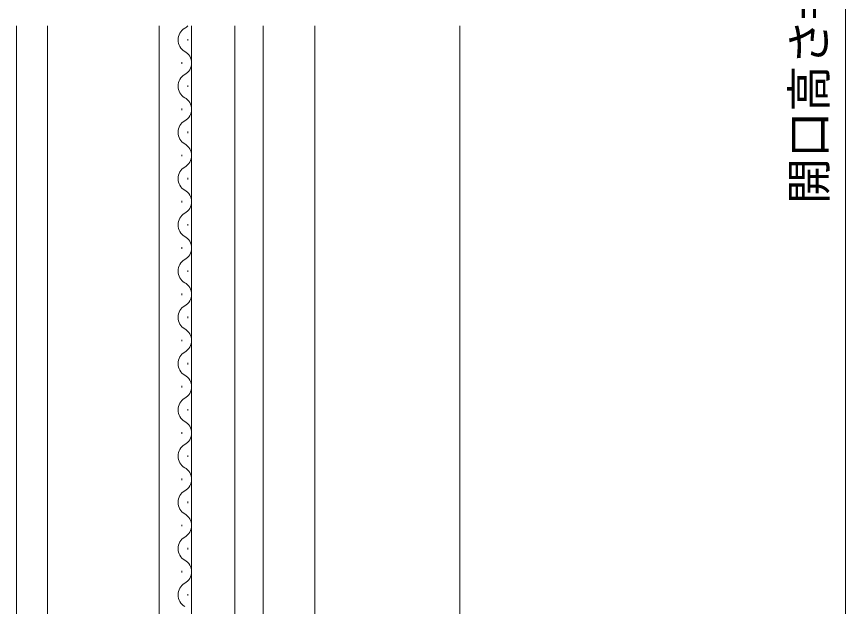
# Model space of a CAD drawing. Units: millimetres, scale not verified. Extents: x -495 to 495, y -800 to 801.
# Drawn here: x -247 to -139.5, y 127.1 to 203.6 of the extents above; entities that cross this region are included whole.
import ezdxf
from ezdxf.enums import TextEntityAlignment as Align

# ---------------------------------------------------------------- set-up
doc = ezdxf.new("R2010")
doc.units = ezdxf.units.MM
doc.header["$LTSCALE"] = 4
doc.layers.add('0-2_YKK_ZWAK', color=2, linetype='Continuous', lineweight=9)
doc.layers.add('0-4_YKK_12', color=6, linetype='Continuous', lineweight=9)
doc.styles.add('ＭＳ ゴシック', font='')
doc.styles.get('ＭＳ ゴシック').set_extended_font_data('MS Gothic')

msp = doc.modelspace()

# ---------------------------------------------------------------- linework, layer by layer
at = {"layer": '0-2_YKK_ZWAK'}
for p, q in [((-246.993, 202.365), (-246.993, 78.597)), ((-246.993, 78.597), (-246.993, 202.365)), ((-242.993, 202.365), (-242.993, 79.884)), ((-242.993, 79.884), (-242.993, 202.365)), ((-228.493, 121.865), (-228.493, 202.365)), ((-224.293, 202.365), (-224.293, 121.865)), ((-218.693, 202.365), (-218.693, 121.865)), ((-214.993, 121.865), (-214.993, 202.365)), ((-208.295, 202.365), (-208.295, 83.306)), ((-189.493, 202.365), (-189.493, 94.161)), ((-224.793, 200.461), (-224.793, 200.661)), ((-225.553, 197.461), (-225.553, 197.661)), ((-224.793, 194.461), (-224.793, 194.661)), ((-225.553, 191.461), (-225.553, 191.661)), ((-224.793, 188.461), (-224.793, 188.661)), ((-225.553, 185.461), (-225.553, 185.661)), ((-224.793, 182.461), (-224.793, 182.661)), ((-225.553, 179.461), (-225.553, 179.661)), ((-224.793, 176.461), (-224.793, 176.661)), ((-225.553, 173.461), (-225.553, 173.661)), ((-224.793, 170.461), (-224.793, 170.661)), ((-225.553, 167.461), (-225.553, 167.661)), ((-224.793, 164.461), (-224.793, 164.661)), ((-225.553, 161.461), (-225.553, 161.661)), ((-224.793, 158.461), (-224.793, 158.661)), ((-225.553, 155.461), (-225.553, 155.661)), ((-224.793, 152.461), (-224.793, 152.661)), ((-225.553, 149.461), (-225.553, 149.661)), ((-224.793, 146.461), (-224.793, 146.661)), ((-225.553, 143.461), (-225.553, 143.661)), ((-224.793, 140.461), (-224.793, 140.661)), ((-225.553, 137.461), (-225.553, 137.661)), ((-224.793, 134.461), (-224.793, 134.661)), ((-225.553, 131.461), (-225.553, 131.661)), ((-224.793, 128.461), (-224.793, 128.661))]:
    msp.add_line(p, q, dxfattribs=at)
for centre, start, end in [((-226.011, 203.561), 299.20254, 315.91939), ((-224.334, 200.561), 119.20254, 240.79746), ((-226.011, 197.561), 299.20254, 60.79746), ((-224.334, 194.561), 119.20254, 240.79746), ((-226.011, 191.561), 299.20254, 60.79746), ((-224.334, 188.561), 119.20254, 240.79746), ((-226.011, 185.561), 299.20254, 60.79746), ((-224.334, 182.561), 119.20254, 240.79746), ((-226.011, 179.561), 299.20254, 60.79746), ((-224.334, 176.561), 119.20254, 240.79746), ((-226.011, 173.561), 299.20254, 60.79746), ((-224.334, 170.561), 119.20254, 240.79746), ((-226.011, 167.561), 299.20254, 60.79746), ((-224.334, 164.561), 119.20254, 240.79746), ((-226.011, 161.561), 299.20254, 60.79746), ((-224.334, 158.561), 119.20254, 240.79746), ((-226.011, 155.561), 299.20254, 60.79746), ((-224.334, 152.561), 119.20254, 240.79746), ((-226.011, 149.561), 299.20254, 60.79746), ((-224.334, 146.561), 119.20254, 240.79746), ((-226.011, 143.561), 299.20254, 60.79746), ((-224.334, 140.561), 119.20254, 240.79746), ((-226.011, 137.561), 299.20254, 60.79746), ((-224.334, 134.561), 119.20254, 240.79746), ((-226.011, 131.561), 299.20254, 60.79746), ((-224.334, 128.561), 119.20254, 240.79746)]:
    msp.add_arc(centre, 1.718, start, end, dxfattribs=at)
at = {"layer": '0-4_YKK_12'}
msp.add_line((-139.493, 317.865), (-139.493, 94.365), dxfattribs=at)

# ---------------------------------------------------------------- texts
at = {"layer": '0-4_YKK_12', "style": 'ＭＳ ゴシック'}
msp.add_text('開口高さ=H-126.5', height=4.399, rotation=90, dxfattribs=at).set_placement((-140.693, 179.235), align=Align.BOTTOM_LEFT)

doc.saveas('drawing.dxf')
